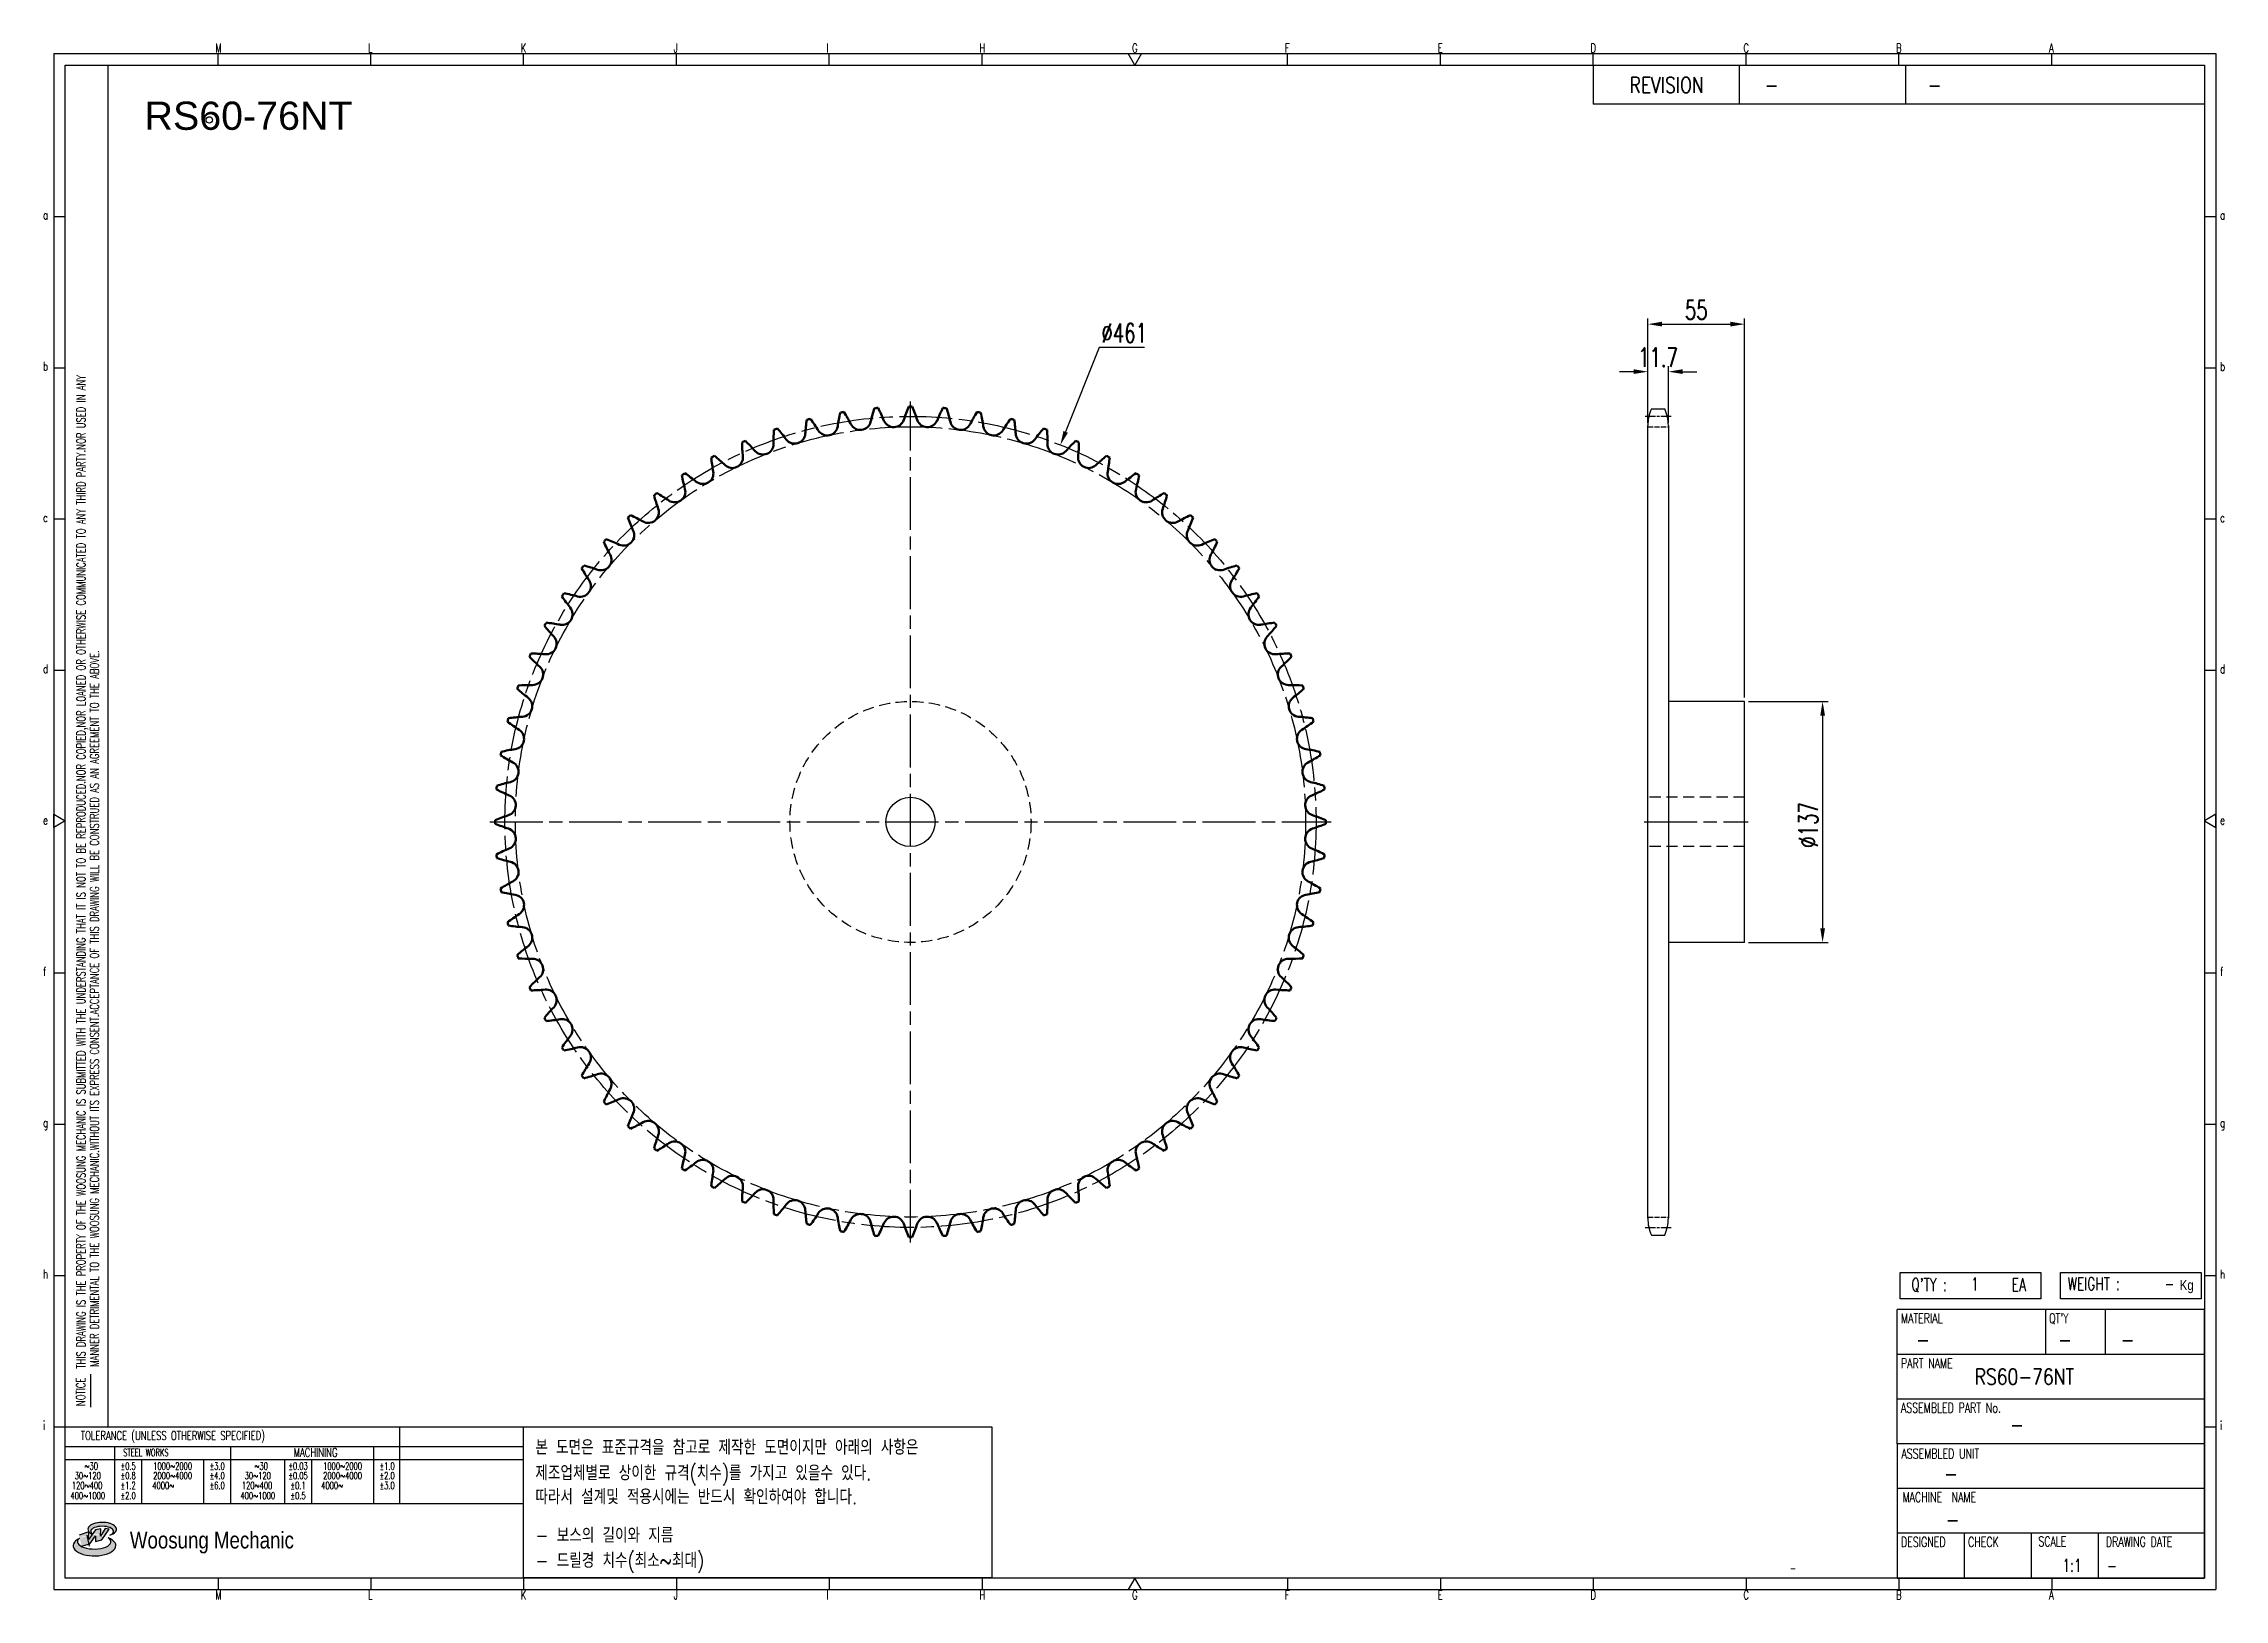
# Model space of a CAD drawing. Header units: millimetres. Extents: x 24037 to 25276, y 26 to 910.
import ezdxf
from ezdxf.enums import TextEntityAlignment as Align

# ---------------------------------------------------------------- set-up
doc = ezdxf.new("R2010")
doc.units = ezdxf.units.MM
for name, pattern in [('AM_ISO02W050', [7.5, 6, -1.5]), ('AM_ISO02W050x2', [3.75, 3, -0.75]), ('AM_ISO08W050', [18, 12, -1.5, 3, -1.5]), ('AM_ISO08W050x2', [9, 6, -0.75, 1.5, -0.75]), ('HIDDEN', [9.525, 6.35, -3.175])]:
    doc.linetypes.add(name, pattern=pattern)
for name, color, linetype, lineweight in [('AM_0N', 7, 'Continuous', 50), ('AM_3N', 6, 'AM_ISO02W050', 25), ('AM_7', 4, 'AM_ISO08W050', 25), ('AM_7N', 4, 'AM_ISO08W050', 25)]:
    doc.layers.add(name, color=color, linetype=linetype, lineweight=lineweight)
for name, color, linetype in [('HL', 2, 'HIDDEN'), ('S-DIM', 7, 'Continuous'), ('TITLE', 7, 'Continuous'), ('도면레이아웃', 7, 'Continuous')]:
    doc.layers.add(name, color=color, linetype=linetype)
doc.styles.add('HAN', font='ROMANS.shx', dxfattribs={"width": 0.7, "bigfont": 'whgtxt.shx'})
doc.styles.add('HKD_ST2', font='romans.shx', dxfattribs={"width": 0.7, "height": 4, "bigfont": '@extfont2.shx'})
doc.styles.add('HSG', font='SIMPLEX.shx', dxfattribs={"width": 0.7, "bigfont": 'HSG.shx'})
doc.styles.add('ROMANS', font='romans.shx', dxfattribs={"width": 0.7, "bigfont": 'whgtxt.shx'})
doc.styles.add('SLDTEXTSTYLE4', font='arial.ttf', dxfattribs={"width": 0.8})
doc.styles.get("Standard").update_dxf_attribs({"font": 'arial.ttf'})
doc.dimstyles.new('APP23', dxfattribs={"dimscale": 4.5, "dimtxt": 2.4, "dimasz": 1.8, "dimexe": 0.7, "dimexo": 0.5, "dimgap": 0.6, "dimtad": 1, "dimtoh": 1, "dimdec": 1, "dimrnd": 0.01, "dimzin": 9, "dimdsep": 46, "dimtxsty": 'HSG', "dimcen": 0, "dimclrd": 1, "dimclre": 1, "dimclrt": 256, "dimazin": 2, "dimtp": 1, "dimtm": 1, "dimtfac": 0.5, "dimtdec": 1, "dimtix": 1, "dimtofl": 0, "dimtmove": 0, "dimatfit": 3, "dimfxl": 0, "dimtvp": 1, "dimtolj": 2, "dimlwd": -1, "dimlwe": -1, "dimarcsym": 0})

# ---------------------------------------------------------------- blocks, each defined once
blk = doc.blocks.new('SUYWSHJH')
at = {"layer": '도면레이아웃'}
h = blk.add_hatch(color=10, dxfattribs=at)
h.paths.add_polyline_path([(1.544, 35.177), (1.554, 34.966), (1.779, 35.034), (2.054, 35.422), (1.908, 35.446), (1.728, 35.167), (1.741, 35.439), (1.547, 35.405), (1.292, 35.041), (1.295, 35.33), (0.943, 35.208), (1.03, 34.8), (1.336, 34.885)])
edge = h.paths.add_edge_path()
edge.add_ellipse((1.795, 35.421), major_axis=(-0.53, 0), ratio=0.487785, start_angle=122.36065, end_angle=403.39574)
edge.add_line((1.411, 35.244), (1.419, 35.261))
edge.add_ellipse((1.798, 35.344), major_axis=(-0.423, 0), ratio=0.444396, start_angle=131.58977, end_angle=386.19408, ccw=False)
edge = h.paths.add_edge_path()
edge.add_ellipse((1.512, 34.815), major_axis=(-0.793, 0), ratio=0.480113, start_angle=314.67633, end_angle=590.85213)
edge.add_ellipse((1.501, 34.958), major_axis=(-0.62, 0), ratio=0.43311, start_angle=331.7024, end_angle=574.42495, ccw=False)
for p, q in [((0, 90.118), (80.15, 90.118)), ((0, 90.118), (0, 33.191)), ((6.089, 89.693), (6.089, 90.118)), ((11.753, 89.693), (11.753, 90.118)), ((17.418, 89.693), (17.418, 90.118)), ((23.082, 89.693), (23.082, 90.118)), ((28.746, 89.693), (28.746, 90.118)), ((34.411, 89.693), (34.411, 90.118)), ((45.739, 89.693), (45.739, 90.118)), ((51.404, 89.693), (51.404, 90.118)), ((57.068, 89.693), (57.068, 90.118)), ((62.732, 89.693), (62.732, 90.118)), ((68.397, 89.693), (68.397, 90.118)), ((74.061, 89.693), (74.061, 90.118)), ((80.15, 90.118), (80.15, 33.191)), ((0, 84.085), (0.425, 84.085)), ((79.725, 84.085), (80.15, 84.085)), ((0, 78.478), (0.425, 78.478)), ((79.725, 78.478), (80.15, 78.478)), ((0, 72.87), (0.425, 72.87)), ((79.725, 72.87), (80.15, 72.87)), ((0, 67.262), (0.425, 67.262)), ((79.725, 67.262), (80.15, 67.262)), ((0, 56.047), (0.425, 56.047)), ((79.725, 56.047), (80.15, 56.047)), ((0, 50.439), (0.425, 50.439)), ((79.725, 50.439), (80.15, 50.439)), ((0, 44.832), (0.425, 44.832)), ((79.725, 44.832), (80.15, 44.832)), ((1.377, 39.947), (1.377, 41.174)), ((0, 39.224), (0.425, 39.224)), ((79.725, 39.224), (80.15, 39.224)), ((0, 33.191), (80.15, 33.191)), ((6.089, 33.616), (6.089, 33.191)), ((11.753, 33.616), (11.753, 33.191)), ((17.418, 33.616), (17.418, 33.191)), ((23.082, 33.616), (23.082, 33.191)), ((28.746, 33.616), (28.746, 33.191)), ((34.411, 33.616), (34.411, 33.191)), ((45.739, 33.616), (45.739, 33.191)), ((51.404, 33.616), (51.404, 33.191)), ((57.068, 33.616), (57.068, 33.191)), ((62.732, 33.616), (62.732, 33.191)), ((68.397, 33.616), (68.397, 33.191)), ((74.061, 33.616), (74.061, 33.191))]:
    blk.add_line(p, q)
at = {"color": 2}
for p, q in [((2.017, 39.224), (2.017, 89.693)), ((0.425, 39.224), (17.418, 39.224)), ((12.816, 39.224), (12.816, 36.382)), ((17.418, 33.616), (17.418, 39.224)), ((0.425, 38.487), (17.418, 38.487)), ((0.425, 38.012), (17.418, 38.012)), ((2.257, 38.487), (2.257, 36.382)), ((3.257, 38.012), (3.257, 36.382)), ((5.557, 38.012), (5.557, 36.382)), ((6.557, 38.5), (6.557, 36.382)), ((8.557, 38.012), (8.557, 36.382)), ((9.557, 38.026), (9.557, 36.382)), ((11.857, 38.487), (11.857, 36.382)), ((0.425, 36.382), (17.418, 36.382))]:
    blk.add_line(p, q, dxfattribs=at)
at = {"color": 6, "ltscale": 0.5}
for p, q in [((57.068, 89.693), (57.068, 88.246)), ((62.47, 89.693), (62.47, 88.246)), ((68.635, 89.693), (68.635, 88.246)), ((79.725, 88.246), (57.068, 88.246)), ((68.336, 38.59), (68.336, 43.563)), ((79.725, 43.563), (68.336, 43.563)), ((73.827, 43.563), (73.827, 41.905)), ((76.037, 43.563), (76.037, 41.905)), ((79.725, 38.59), (79.725, 43.563)), ((79.725, 41.905), (68.336, 41.905)), ((79.725, 40.248), (68.336, 40.248)), ((68.336, 38.59), (68.336, 33.616)), ((79.725, 38.59), (68.336, 38.59)), ((79.725, 33.616), (79.725, 38.59)), ((79.725, 36.932), (68.336, 36.932)), ((79.725, 35.274), (68.336, 35.274)), ((70.822, 33.616), (70.822, 35.274)), ((73.309, 33.616), (73.309, 35.274)), ((75.796, 33.616), (75.796, 35.274)), ((68.336, 33.616), (79.725, 33.616))]:
    blk.add_line(p, q, dxfattribs=at)
for points in [[(40.075, 89.693), (39.83, 90.118), (40.32, 90.118)], [(0.425, 89.693), (79.725, 89.693), (79.725, 33.616), (0.425, 33.616)], [(0.425, 61.679), (0, 61.433), (0, 61.924)], [(79.725, 61.679), (80.15, 61.433), (80.15, 61.924)], [(40.075, 33.616), (39.83, 33.191), (40.32, 33.191)]]:
    blk.add_lwpolyline(points, close=True)
at = {"layer": 'TITLE', "color": 20}
for p, q in [((68.449, 43.961), (68.449, 44.936)), ((68.449, 44.936), (73.654, 44.936)), ((73.654, 44.936), (73.654, 43.961)), ((74.39, 43.961), (74.39, 44.936)), ((74.39, 44.936), (79.595, 44.936)), ((79.595, 44.936), (79.595, 43.961)), ((73.654, 43.961), (68.449, 43.961)), ((79.595, 43.961), (74.39, 43.961))]:
    blk.add_line(p, q, dxfattribs=at)
at = {"layer": '도면레이아웃'}
for p, q in [((1.295, 35.33), (0.943, 35.208)), ((1.03, 34.8), (1.336, 34.885)), ((1.224, 35.208), (1.311, 34.8)), ((1.224, 35.208), (1.224, 35.208)), ((1.547, 35.405), (1.292, 35.041)), ((1.292, 35.041), (1.295, 35.33)), ((1.336, 34.885), (1.544, 35.177)), ((1.419, 35.261), (1.411, 35.244)), ((1.544, 35.177), (1.554, 34.966)), ((1.741, 35.439), (1.547, 35.405)), ((1.554, 34.966), (1.779, 35.034)), ((1.908, 35.446), (1.728, 35.167)), ((1.728, 35.167), (1.741, 35.439)), ((1.779, 35.034), (2.054, 35.422)), ((2.054, 35.422), (1.908, 35.446))]:
    blk.add_line(p, q, dxfattribs=at)
for centre, major_axis, ratio, start_param, end_param in [((1.795, 35.421), (-0.53, 0), 0.487785, 2.135596, 7.040584), ((1.512, 34.815), (-0.793, 0), 0.480113, 5.492138, 10.312315), ((1.501, 34.958), (-0.62, 0), 0.43311, 5.789299, 10.025607), ((1.798, 35.344), (-0.423, 0), 0.444396, 2.296675, 6.740358)]:
    blk.add_ellipse(centre, major_axis=major_axis, ratio=ratio, start_param=start_param, end_param=end_param, dxfattribs=at)
at = {"color": 4, "style": 'HKD_ST2', "width": 0.7}
for s, p in [('M', (5.988, 90.164)), ('L', (11.652, 90.164)), ('K', (17.316, 90.164)), ('J', (22.981, 90.164)), ('I', (28.645, 90.164)), ('H', (34.309, 90.164)), ('G', (39.974, 90.164)), ('F', (45.638, 90.164)), ('E', (51.302, 90.164)), ('D', (56.967, 90.164)), ('C', (62.631, 90.164)), ('B', (68.295, 90.164)), ('A', (73.96, 90.164)), ('a', (-0.395, 83.976)), ('a', (80.305, 83.97)), ('b', (-0.395, 78.368)), ('b', (80.305, 78.362)), ('c', (-0.395, 72.76)), ('c', (80.305, 72.754)), ('d', (-0.395, 67.153)), ('d', (80.305, 67.147)), ('e', (-0.395, 61.545)), ('e', (80.305, 61.539)), ('f', (-0.395, 55.937)), ('f', (80.305, 55.931)), ('g', (-0.395, 50.33)), ('g', (80.305, 50.324)), ('h', (-0.395, 44.722)), ('h', (80.305, 44.716)), ('i', (-0.395, 39.114)), ('i', (80.305, 39.108)), ('M', (5.988, 32.824)), ('L', (11.652, 32.824)), ('K', (17.316, 32.824)), ('J', (22.981, 32.824)), ('I', (28.645, 32.824)), ('H', (34.309, 32.824)), ('G', (39.974, 32.824)), ('F', (45.638, 32.824)), ('E', (51.302, 32.824)), ('D', (56.967, 32.824)), ('C', (62.631, 32.824)), ('B', (68.295, 32.824)), ('A', (73.96, 32.824))]:
    blk.add_text(s, height=0.326, dxfattribs=at).set_placement(p)
for s, height, style, width, p in [('REVISION', 0.5806, 'HAN', 0.8, (58.415, 88.664)), ('-', 0.581, 'HAN', 0.8, (63.426, 88.664)), ('-', 0.581, 'HAN', 0.8, (69.468, 88.664)), ("Q'TY : ", 0.4746, 'HKD_ST2', 0.7, (68.857, 44.253)), ('1', 0.475, 'HKD_ST2', 0.7, (71.071, 44.275)), ('EA', 0.4746, 'HKD_ST2', 0.7, (72.578, 44.253)), ('WEIGHT : ', 0.4746, 'HKD_ST2', 0.7, (74.65, 44.286)), ('-', 0.581, 'HAN', 0.8, (69.029, 42.157)), ('-', 0.581, 'HAN', 0.8, (74.289, 42.157)), ('-', 0.581, 'HAN', 0.8, (76.623, 42.157)), ('-', 0.581, 'HAN', 0.8, (72.515, 39.013)), ('-', 0.581, 'HAN', 0.8, (70.067, 37.189)), ('-', 0.581, 'HAN', 0.8, (70.126, 35.48)), ('1:1', 0.4746, 'HKD_ST2', 0.7, (74.458, 33.848)), ('-', 0.475, 'HKD_ST2', 0.7, (76.112, 33.837))]:
    blk.add_text(s, height=height, dxfattribs=dict(style=style, width=width)).set_placement(p)
at = {"color": 6, "style": 'HKD_ST2', "width": 0.7}
for s, p in [(' THIS DRAWING IS THE PROPERTY OF THE WOOSUNG MECHANIC IS SUBMITTED WITH THE UNDERSTANDING THAT IT IS NOT TO BE REPRODUCED.NOR COPIED,NOR LOANED OR OTHERWISE COMMUNICATED TO ANY THIRD PARTY.NOR USED IN ANY', (1.173, 41.217)), ('MANNER DETRIMENTAL TO THE WOOSUNG MECHANIC.WITHOUT ITS EXPRESS CONSENT.ACCEPTANCE OF THIS DRAWING WILL BE CONSTRUED AS AN AGREEMENT TO THE ABOVE.', (1.672, 41.447))]:
    blk.add_text(s, height=0.326266, rotation=90, dxfattribs=at).set_placement(p)
at = {"style": 'HKD_ST2', "width": 0.7}
blk.add_text('-', height=0.475, dxfattribs=at).set_placement((78.613, 44.286), align=Align.RIGHT)
at = {"color": 4, "style": 'HKD_ST2', "width": 0.7}
for s, height, p in [('MATERIAL', 0.3651, (68.474, 43.425)), ("QT'Y", 0.3651, (73.965, 43.425)), ('PART NAME', 0.3651, (68.474, 41.756)), ('ASSEMBLED PART No.', 0.36511, (68.474, 40.109)), ('ASSEMBLED UNIT', 0.36511, (68.49, 38.408)), ('MACHINE  NAME', 0.36511, (68.532, 36.794)), ('DESIGNED', 0.3651, (68.474, 35.136)), ('CHECK', 0.3651, (70.961, 35.136)), ('SCALE', 0.3651, (73.566, 35.153)), ('DRAWING DATE', 0.36511, (76.071, 35.141))]:
    blk.add_text(s, height=height, dxfattribs=at).set_placement(p, align=Align.TOP_LEFT)
at = {"style": 'HKD_ST2', "width": 0.7}
blk.add_text('NOTICE', height=0.3263, rotation=90, dxfattribs=at).set_placement((1.163, 39.988))
for s, height, style, width, p in [('TOLERANCE (UNLESS OTHERWISE SPECIFIED)', 0.32627, 'HKD_ST2', 0.7, (4.417, 38.896)), ('-', 0.326, 'ROMANS', 0.65, (64.469, 33.975))]:
    blk.add_text(s, height=height, dxfattribs=dict(style=style, width=width)).set_placement(p, align=Align.MIDDLE_CENTER)
at = {"color": 4, "style": 'HKD_ST2', "width": 0.7}
for s, height, p in [('STEEL WORKS', 0.26101, (3.416, 38.268)), ('MACHINING', 0.3263, (9.707, 38.27)), ('%%P0.5', 0.261, (2.757, 37.762)), ('%%P0.8', 0.261, (2.757, 37.411)), ('%%P3.0', 0.261, (6.057, 37.762)), ('%%P4.0', 0.261, (6.057, 37.411)), ('%%P0.03', 0.261, (9.057, 37.762)), ('%%P0.05', 0.261, (9.057, 37.411)), ('%%P1.0', 0.261, (12.357, 37.762)), ('%%P2.0', 0.261, (12.357, 37.411)), ('%%P1.2', 0.261, (2.757, 37.045)), ('%%P2.0', 0.261, (2.757, 36.67)), ('%%P6.0', 0.261, (6.057, 37.045)), ('%%P0.1', 0.261, (9.057, 37.045)), ('%%P0.5', 0.261, (9.057, 36.67)), ('%%P3.0', 0.261, (12.357, 37.045))]:
    blk.add_text(s, height=height, dxfattribs=at).set_placement(p, align=Align.MIDDLE)
for s, height, p in [('30%%126120', 0.261, (1.263, 37.411)), ('%%12630', 0.261, (1.389, 37.762)), ('2000%%1264000', 0.26101, (4.407, 37.411)), ('1000%%1262000', 0.26101, (4.407, 37.762)), ('30%%126120', 0.261, (7.563, 37.411)), ('%%12630', 0.261, (7.689, 37.762)), ('2000%%1264000', 0.26101, (10.707, 37.411)), ('1000%%1262000', 0.26101, (10.707, 37.762)), ('400%%1261000', 0.26101, (1.263, 36.67)), ('120%%126400', 0.26101, (1.237, 37.045)), ('4000%%126', 0.261, (4.061, 37.045)), ('400%%1261000', 0.26101, (7.563, 36.67)), ('120%%126400', 0.26101, (7.537, 37.045)), ('4000%%126', 0.261, (10.321, 37.045))]:
    blk.add_text(s, height=height, dxfattribs=at).set_placement(p, align=Align.MIDDLE_CENTER)
at = {"color": 1, "style": 'SLDTEXTSTYLE4', "width": 0.8}
blk.add_text('Woosung Mechanic', height=0.61957, dxfattribs=at).set_placement((2.822, 34.711))
at = {"layer": 'TITLE', "width": 0.8}
blk.add_text('Kg', height=0.3789, dxfattribs=at).set_placement((78.807, 44.286))
blk = doc.blocks.new('*D2')
at = {"layer": 'Defpoints', "color": 0, "transparency": 16777216}
for p in [(24960.5, 723.7), (24948.8, 692.4), (24960.5, 692.4)]:
    blk.add_point(p, dxfattribs=at)
at = {"layer": 'S-DIM', "color": 1, "transparency": 16777216}
for p, q in [((24940.7, 723.7), (24932.6, 723.7)), ((24948.8, 694.7), (24948.8, 726.9)), ((24960.5, 694.7), (24960.5, 726.9)), ((24968.6, 723.7), (24976.7, 723.7))]:
    blk.add_line(p, q, dxfattribs=at)
for points in [[(24940.7, 725.1), (24940.7, 722.4), (24948.8, 723.7)], [(24968.6, 725.1), (24968.6, 722.4), (24960.5, 723.7)]]:
    blk.add_solid(points, dxfattribs=at)
at = {"layer": 'S-DIM', "transparency": 16777216, "insert": (24954.6, 731.8), "char_height": 10.8, "attachment_point": 5, "style": 'HSG'}
blk.add_mtext('\\A2;11.7', dxfattribs=at)
blk = doc.blocks.new('*D3')
at = {"layer": 'Defpoints', "color": 0, "transparency": 16777216}
for p in [(25003.8, 750.7), (24948.8, 692.4), (25003.8, 536.3)]:
    blk.add_point(p, dxfattribs=at)
at = {"layer": 'S-DIM', "color": 1, "transparency": 16777216}
for p, q in [((24948.8, 694.7), (24948.8, 753.9)), ((24956.9, 750.7), (24995.7, 750.7)), ((25003.8, 538.6), (25003.8, 753.9))]:
    blk.add_line(p, q, dxfattribs=at)
for points in [[(24956.9, 752.1), (24956.9, 749.4), (24948.8, 750.7)], [(24995.7, 752.1), (24995.7, 749.4), (25003.8, 750.7)]]:
    blk.add_solid(points, dxfattribs=at)
at = {"layer": 'S-DIM', "transparency": 16777216, "insert": (24976.3, 758.8), "char_height": 10.8, "attachment_point": 5, "style": 'HSG'}
blk.add_mtext('\\A2;55', dxfattribs=at)
blk = doc.blocks.new('*D4')
at = {"layer": 'Defpoints', "color": 0, "transparency": 16777216}
for p in [(25003.8, 536.3), (25003.8, 399.3), (25048.1, 399.3)]:
    blk.add_point(p, dxfattribs=at)
at = {"layer": 'S-DIM', "color": 1, "transparency": 16777216}
for p, q in [((25006, 536.3), (25051.3, 536.3)), ((25048.1, 528.2), (25048.1, 407.4)), ((25006, 399.3), (25051.3, 399.3))]:
    blk.add_line(p, q, dxfattribs=at)
for points in [[(25046.8, 528.2), (25049.5, 528.2), (25048.1, 536.3)], [(25046.8, 407.4), (25049.5, 407.4), (25048.1, 399.3)]]:
    blk.add_solid(points, dxfattribs=at)
at = {"layer": 'S-DIM', "transparency": 16777216, "insert": (25040, 466.1), "char_height": 10.8, "attachment_point": 5, "rotation": 90, "style": 'HSG'}
blk.add_mtext('\\A2;%%c137', dxfattribs=at)
blk = doc.blocks.new('*D5')
at = {"layer": 'Defpoints', "color": 0, "transparency": 16777216}
for p in [(24614.9, 682), (24444.6, 253.7)]:
    blk.add_point(p, dxfattribs=at)
at = {"layer": 'S-DIM', "color": 1, "transparency": 16777216}
for p, q in [((24637, 737.5), (24617.9, 689.5)), ((24662.7, 737.5), (24637, 737.5))]:
    blk.add_line(p, q, dxfattribs=at)
blk.add_solid([(24616.7, 690), (24619.2, 689), (24614.9, 682)], dxfattribs=at)
at = {"layer": 'S-DIM', "transparency": 16777216, "insert": (24651.2, 745.6), "char_height": 10.8, "attachment_point": 5, "style": 'HSG'}
blk.add_mtext('\\A2;∅461', dxfattribs=at)

msp = doc.modelspace()

# ---------------------------------------------------------------- linework, layer by layer
for p, q in [((24950.85, 702.6), (24958.38, 702.6)), ((24948.76, 242.58), (24948.76, 693.1)), ((24960.46, 693.1), (24960.46, 242.58)), ((25003.76, 536.34), (24960.46, 536.34)), ((25003.76, 399.34), (25003.76, 536.34)), ((25003.76, 399.34), (24960.46, 399.34)), ((24950.85, 233.08), (24958.38, 233.08))]:
    msp.add_line(p, q)
at = {"color": 4}
msp.add_lwpolyline([(24309.89, 124.14), (24576.05, 124.14), (24576.05, 38.17), (24309.89, 38.17)], close=True, dxfattribs=at)
for centre, radius in [((24131.24, 866.74), 1.85), ((24529.76, 467.84), 14)]:
    msp.add_circle(centre, radius)
for centre, start, end in [((24971.46, 693.1), 155.25994, 180), ((24937.76, 693.1), 0, 24.74006), ((24971.46, 242.58), 180, 204.74006), ((24937.76, 242.58), 335.25994, 0)]:
    msp.add_arc(centre, 22.7, start, end)
at = {"layer": 'AM_0N'}
for centre, radius, start, end in [((24581.18, 680.58), 111.48, 171.8575, 175.98684), ((24529.76, 467.84), 236.01, 103.96063, 104.46042), ((24383.28, 630.47), 111.48, 32.43421, 36.56355), ((24598.57, 675.61), 111.48, 167.12066, 171.25), ((24529.76, 467.84), 236.01, 99.22379, 99.72358), ((24397.21, 642.01), 111.48, 27.69737, 31.82671), ((24501.24, 696.62), 6.01, 207.69737, 346.51316), ((24615.49, 669.22), 111.48, 162.38382, 166.51316), ((24529.76, 467.84), 236.01, 94.48695, 94.98674), ((24412.04, 652.36), 111.48, 22.96053, 27.08986), ((24520.23, 698.19), 6.01, 202.96053, 341.77632), ((24631.83, 661.45), 111.48, 157.64698, 161.77632), ((24529.76, 467.84), 236.01, 89.7501, 90.2499), ((24427.68, 661.45), 111.48, 18.22368, 22.35302), ((24539.28, 698.19), 6.01, 198.22368, 337.03947), ((24647.47, 652.36), 111.48, 152.91014, 157.03947), ((24529.76, 467.84), 236.01, 85.01326, 85.51305), ((24444.02, 669.22), 111.48, 13.48684, 17.61618), ((24558.27, 696.62), 6.01, 193.48684, 332.30263), ((24662.3, 642.01), 111.48, 148.17329, 152.30263), ((24529.76, 467.84), 236.01, 80.27642, 80.77621), ((24460.94, 675.61), 111.48, 8.75, 12.87934), ((24676.23, 630.47), 111.48, 143.43645, 147.56579), ((24529.76, 467.84), 236.01, 75.53958, 76.03937), ((24478.34, 680.58), 111.48, 4.01316, 8.1425), ((24529.76, 467.84), 236.01, 113.43431, 113.93411), ((24545.46, 686.14), 111.48, 181.33119, 185.46053), ((24358.51, 604.14), 111.48, 41.90789, 46.03723), ((24445.95, 682.62), 6.01, 221.90789, 0.72368), ((24563.43, 684.1), 111.48, 176.59435, 180.72368), ((24529.76, 467.84), 236.01, 108.69747, 109.19726), ((24370.35, 617.82), 111.48, 37.17105, 41.30039), ((24463.97, 688.81), 6.01, 217.17105, 355.98684), ((24482.44, 693.48), 6.01, 212.43421, 351.25), ((24577.07, 693.48), 6.01, 188.75, 327.56579), ((24595.54, 688.81), 6.01, 184.01316, 322.82895), ((24689.16, 617.82), 111.48, 138.69961, 142.82895), ((24529.76, 467.84), 236.01, 70.80274, 71.30253), ((24496.08, 684.1), 111.48, 359.27632, 3.40565), ((24613.56, 682.62), 6.01, 179.27632, 318.09211), ((24701, 604.14), 111.48, 133.96277, 138.09211), ((24529.76, 467.84), 236.01, 66.06589, 66.56569), ((24514.05, 686.14), 111.48, 354.53947, 358.66881), ((24529.76, 467.84), 236.01, 118.17116, 118.67095), ((24527.38, 686.7), 111.48, 186.06803, 190.19737), ((24347.84, 589.53), 111.48, 46.64474, 50.77408), ((24428.5, 674.96), 6.01, 226.64474, 5.46053), ((24631.01, 674.96), 6.01, 174.53947, 313.35526), ((24711.67, 589.53), 111.48, 129.22592, 133.35526), ((24529.76, 467.84), 236.01, 61.32905, 61.82884), ((24532.13, 686.7), 111.48, 349.80263, 353.93197), ((24395.79, 655.47), 6.01, 236.11842, 14.93421), ((24529.76, 467.84), 236.01, 122.908, 123.40779), ((24509.31, 685.75), 111.48, 190.80487, 194.93421), ((24338.41, 574.1), 111.48, 51.38158, 55.51092), ((24411.74, 665.89), 6.01, 231.38158, 10.19737), ((24647.77, 665.89), 6.01, 169.80263, 308.61842), ((24721.1, 574.1), 111.48, 124.48908, 128.61842), ((24663.72, 655.47), 6.01, 165.06579, 303.88158), ((24550.2, 685.75), 111.48, 345.06579, 349.19513), ((24529.76, 467.84), 236.01, 56.59221, 57.092), ((24380.75, 643.77), 6.01, 240.85526, 19.67105), ((24529.76, 467.84), 236.01, 127.64484, 128.14463), ((24491.39, 683.32), 111.48, 195.54171, 199.67105), ((24330.29, 557.93), 111.48, 56.11842, 60.24776), ((24729.22, 557.93), 111.48, 119.75224, 123.88158), ((24678.76, 643.77), 6.01, 160.32895, 299.14474), ((24568.12, 683.32), 111.48, 340.32895, 344.45829), ((24529.76, 467.84), 236.01, 51.85537, 52.35516), ((24366.73, 630.86), 6.01, 245.59211, 24.40789), ((24529.76, 467.84), 236.01, 132.38168, 132.88148), ((24473.72, 679.41), 111.48, 200.27856, 204.40789), ((24323.53, 541.15), 111.48, 60.85526, 64.9846), ((24735.98, 541.15), 111.48, 115.0154, 119.14474), ((24692.78, 630.86), 6.01, 155.59211, 294.40789), ((24585.79, 679.41), 111.48, 335.59211, 339.72144), ((24529.76, 467.84), 236.01, 47.11852, 47.61832), ((24353.83, 616.84), 6.01, 250.32895, 29.14474), ((24529.76, 467.84), 236.01, 137.11852, 137.61832), ((24456.44, 674.06), 111.48, 205.0154, 209.14474), ((24318.18, 523.87), 111.48, 65.59211, 69.72144), ((24741.33, 523.87), 111.48, 110.27856, 114.40789), ((24705.68, 616.84), 6.01, 150.85526, 289.67105), ((24603.07, 674.06), 111.48, 330.85526, 334.9846), ((24529.76, 467.84), 236.01, 42.38168, 42.88148), ((24529.76, 467.84), 236.01, 141.85537, 142.35516), ((24439.66, 667.31), 111.48, 209.75224, 213.88158), ((24314.28, 506.21), 111.48, 70.32895, 74.45829), ((24745.23, 506.21), 111.48, 105.54171, 109.67105), ((24619.85, 667.31), 111.48, 326.11842, 330.24776), ((24529.76, 467.84), 236.01, 37.64484, 38.14463), ((24529.76, 467.84), 236.01, 146.59221, 147.092), ((24423.5, 659.19), 111.48, 214.48908, 218.61842), ((24311.84, 488.28), 111.48, 75.06579, 79.19513), ((24342.12, 601.81), 6.01, 255.06579, 33.88158), ((24717.39, 601.81), 6.01, 146.11842, 284.93421), ((24747.67, 488.28), 111.48, 100.80487, 104.93421), ((24636.01, 659.19), 111.48, 321.38158, 325.51092), ((24529.76, 467.84), 236.01, 32.908, 33.40779), ((24331.7, 585.85), 6.01, 259.80263, 38.61842), ((24727.81, 585.85), 6.01, 141.38158, 280.19737), ((24529.76, 467.84), 236.01, 151.32905, 151.82884), ((24408.06, 649.76), 111.48, 219.22592, 223.35526), ((24322.63, 569.1), 6.01, 264.53947, 43.35526), ((24310.9, 470.22), 111.48, 79.80263, 83.93197), ((24748.61, 470.22), 111.48, 96.06803, 100.19737), ((24736.88, 569.1), 6.01, 136.64474, 275.46053), ((24651.45, 649.76), 111.48, 316.64474, 320.77408), ((24529.76, 467.84), 236.01, 28.17116, 28.67095), ((24529.76, 467.84), 236.01, 156.06589, 156.56569), ((24393.45, 639.09), 111.48, 223.96277, 228.09211), ((24311.45, 452.14), 111.48, 84.53947, 88.66881), ((24748.06, 452.14), 111.48, 91.33119, 95.46053), ((24666.06, 639.09), 111.48, 311.90789, 316.03723), ((24529.76, 467.84), 236.01, 23.43431, 23.93411), ((24529.76, 467.84), 236.01, 160.80274, 161.30253), ((24313.49, 434.16), 111.48, 89.27632, 93.40565), ((24314.98, 551.65), 6.01, 269.27632, 48.09211), ((24744.53, 551.65), 6.01, 131.90789, 270.72368), ((24746.02, 434.16), 111.48, 86.59435, 90.72368), ((24529.76, 467.84), 236.01, 18.69747, 19.19726), ((24379.78, 627.25), 111.48, 228.69961, 232.82895), ((24308.79, 533.62), 6.01, 274.01316, 52.82895), ((24750.72, 533.62), 6.01, 127.17105, 265.98684), ((24679.73, 627.25), 111.48, 307.17105, 311.30039), ((24529.76, 467.84), 236.01, 165.53958, 166.03937), ((24367.13, 614.32), 111.48, 233.43645, 237.56579), ((24317.01, 416.42), 111.48, 94.01316, 98.1425), ((24742.5, 416.42), 111.48, 81.8575, 85.98684), ((24692.38, 614.32), 111.48, 302.43421, 306.56355), ((24529.76, 467.84), 236.01, 13.96063, 14.46042), ((24321.99, 399.03), 111.48, 98.75, 102.87934), ((24304.11, 515.15), 6.01, 278.75, 57.56579), ((24755.4, 515.15), 6.01, 122.43421, 261.25), ((24737.53, 399.03), 111.48, 77.12066, 81.25), ((24529.76, 467.84), 236.01, 170.27642, 170.77621), ((24355.59, 600.39), 111.48, 238.17329, 242.30263), ((24300.98, 496.36), 6.01, 283.48684, 62.30263), ((24758.53, 496.36), 6.01, 117.69737, 256.51316), ((24703.92, 600.39), 111.48, 297.69737, 301.82671), ((24529.76, 467.84), 236.01, 9.22379, 9.72358), ((24529.76, 467.84), 236.01, 175.01326, 175.51305), ((24345.24, 585.55), 111.48, 242.91014, 247.03947), ((24328.38, 382.11), 111.48, 103.48684, 107.61618), ((24731.13, 382.11), 111.48, 72.38382, 76.51316), ((24714.28, 585.55), 111.48, 292.96053, 297.08986), ((24529.76, 467.84), 236.01, 4.48695, 4.98674), ((24336.15, 365.77), 111.48, 108.22368, 112.35302), ((24299.4, 477.37), 6.01, 288.22368, 67.03947), ((24760.11, 477.37), 6.01, 112.96053, 251.77632), ((24723.37, 365.77), 111.48, 67.64698, 71.77632), ((24529.76, 467.84), 236.01, 179.7501, 180.2499), ((24336.15, 569.91), 111.48, 247.64698, 251.77632), ((24299.4, 458.31), 6.01, 292.96053, 71.77632), ((24760.11, 458.31), 6.01, 108.22368, 247.03947), ((24723.37, 569.91), 111.48, 288.22368, 292.35302), ((24529.76, 467.84), 236.01, 359.7501, 0.2499), ((24345.24, 350.13), 111.48, 112.96053, 117.08986), ((24529.76, 467.84), 236.01, 184.48695, 184.98674), ((24328.38, 553.57), 111.48, 252.38382, 256.51316), ((24731.13, 553.57), 111.48, 283.48684, 287.61618), ((24714.28, 350.13), 111.48, 62.91014, 67.03947), ((24529.76, 467.84), 236.01, 355.01326, 355.51305), ((24355.59, 335.29), 111.48, 117.69737, 121.82671), ((24300.98, 439.32), 6.01, 297.69737, 76.51316), ((24758.53, 439.32), 6.01, 103.48684, 242.30263), ((24703.92, 335.29), 111.48, 58.17329, 62.30263), ((24529.76, 467.84), 236.01, 189.22379, 189.72358), ((24321.99, 536.65), 111.48, 257.12066, 261.25), ((24304.11, 420.53), 6.01, 302.43421, 81.25), ((24755.4, 420.53), 6.01, 98.75, 237.56579), ((24737.53, 536.65), 111.48, 278.75, 282.87934), ((24529.76, 467.84), 236.01, 350.27642, 350.77621), ((24367.13, 321.36), 111.48, 122.43421, 126.56355), ((24529.76, 467.84), 236.01, 193.96063, 194.46042), ((24692.38, 321.36), 111.48, 53.43645, 57.56579), ((24529.76, 467.84), 236.01, 345.53958, 346.03937), ((24317.01, 519.26), 111.48, 261.8575, 265.98684), ((24379.78, 308.43), 111.48, 127.17105, 131.30039), ((24308.79, 402.06), 6.01, 307.17105, 85.98684), ((24750.72, 402.06), 6.01, 94.01316, 232.82895), ((24679.73, 308.43), 111.48, 48.69961, 52.82895), ((24742.5, 519.26), 111.48, 274.01316, 278.1425), ((24529.76, 467.84), 236.01, 198.69747, 199.19726), ((24313.49, 501.52), 111.48, 266.59435, 270.72368), ((24314.98, 384.03), 6.01, 311.90789, 90.72368), ((24744.53, 384.03), 6.01, 89.27632, 228.09211), ((24746.02, 501.52), 111.48, 269.27632, 273.40565), ((24529.76, 467.84), 236.01, 340.80274, 341.30253), ((24393.45, 296.59), 111.48, 131.90789, 136.03723), ((24529.76, 467.84), 236.01, 203.43431, 203.93411), ((24311.45, 483.54), 111.48, 271.33119, 275.46053), ((24322.63, 366.58), 6.01, 316.64474, 95.46053), ((24736.88, 366.58), 6.01, 84.53947, 223.35526), ((24748.06, 483.54), 111.48, 264.53947, 268.66881), ((24666.06, 296.59), 111.48, 43.96277, 48.09211), ((24529.76, 467.84), 236.01, 336.06589, 336.56569), ((24408.06, 285.92), 111.48, 136.64474, 140.77408), ((24651.45, 285.92), 111.48, 39.22592, 43.35526), ((24529.76, 467.84), 236.01, 208.17116, 208.67095), ((24310.9, 465.46), 111.48, 276.06803, 280.19737), ((24331.7, 349.82), 6.01, 321.38158, 100.19737), ((24727.81, 349.82), 6.01, 79.80263, 218.61842), ((24748.61, 465.46), 111.48, 259.80263, 263.93197), ((24529.76, 467.84), 236.01, 331.32905, 331.82884), ((24423.5, 276.49), 111.48, 141.38158, 145.51092), ((24529.76, 467.84), 236.01, 212.908, 213.40779), ((24311.84, 447.4), 111.48, 280.80487, 284.93421), ((24342.12, 333.87), 6.01, 326.11842, 104.93421), ((24717.39, 333.87), 6.01, 75.06579, 213.88158), ((24747.67, 447.4), 111.48, 255.06579, 259.19513), ((24636.01, 276.49), 111.48, 34.48908, 38.61842), ((24529.76, 467.84), 236.01, 326.59221, 327.092), ((24439.66, 268.37), 111.48, 146.11842, 150.24776), ((24529.76, 467.84), 236.01, 217.64484, 218.14463), ((24314.28, 429.47), 111.48, 285.54171, 289.67105), ((24353.83, 318.84), 6.01, 330.85526, 109.67105), ((24705.68, 318.84), 6.01, 70.32895, 209.14474), ((24745.23, 429.47), 111.48, 250.32895, 254.45829), ((24619.85, 268.37), 111.48, 29.75224, 33.88158), ((24529.76, 467.84), 236.01, 321.85537, 322.35516), ((24456.44, 261.62), 111.48, 150.85526, 154.9846), ((24318.18, 411.81), 111.48, 290.27856, 294.40789), ((24366.73, 304.82), 6.01, 335.59211, 114.40789), ((24692.78, 304.82), 6.01, 65.59211, 204.40789), ((24741.33, 411.81), 111.48, 245.59211, 249.72144), ((24603.07, 261.62), 111.48, 25.0154, 29.14474), ((24529.76, 467.84), 236.01, 222.38168, 222.88148), ((24473.72, 256.27), 111.48, 155.59211, 159.72144), ((24380.75, 291.91), 6.01, 340.32895, 119.14474), ((24678.76, 291.91), 6.01, 60.85526, 199.67105), ((24585.79, 256.27), 111.48, 20.27856, 24.40789), ((24529.76, 467.84), 236.01, 317.11852, 317.61832), ((24529.76, 467.84), 236.01, 227.11852, 227.61832), ((24323.53, 394.53), 111.48, 295.0154, 299.14474), ((24491.39, 252.36), 111.48, 160.32895, 164.45829), ((24330.29, 377.75), 111.48, 299.75224, 303.88158), ((24395.79, 280.21), 6.01, 345.06579, 123.88158), ((24663.72, 280.21), 6.01, 56.11842, 194.93421), ((24729.22, 377.75), 111.48, 236.11842, 240.24776), ((24568.12, 252.36), 111.48, 15.54171, 19.67105), ((24735.98, 394.53), 111.48, 240.85526, 244.9846), ((24529.76, 467.84), 236.01, 312.38168, 312.88148), ((24529.76, 467.84), 236.01, 231.85537, 232.35516), ((24509.31, 249.93), 111.48, 165.06579, 169.19513), ((24338.41, 361.58), 111.48, 304.48908, 308.61842), ((24411.74, 269.79), 6.01, 349.80263, 128.61842), ((24647.77, 269.79), 6.01, 51.38158, 190.19737), ((24721.1, 361.58), 111.48, 231.38158, 235.51092), ((24550.2, 249.93), 111.48, 10.80487, 14.93421), ((24529.76, 467.84), 236.01, 307.64484, 308.14463), ((24529.76, 467.84), 236.01, 236.59221, 237.092), ((24527.38, 248.98), 111.48, 169.80263, 173.93197), ((24529.76, 467.84), 236.01, 241.32905, 241.82884), ((24347.84, 346.15), 111.48, 309.22592, 313.35526), ((24428.5, 260.72), 6.01, 354.53947, 133.35526), ((24631.01, 260.72), 6.01, 46.64474, 185.46053), ((24711.67, 346.15), 111.48, 226.64474, 230.77408), ((24529.76, 467.84), 236.01, 298.17116, 298.67095), ((24532.13, 248.98), 111.48, 6.06803, 10.19737), ((24529.76, 467.84), 236.01, 302.908, 303.40779), ((24545.46, 249.54), 111.48, 174.53947, 178.66881), ((24529.76, 467.84), 236.01, 246.06589, 246.56569), ((24358.51, 331.54), 111.48, 313.96277, 318.09211), ((24445.95, 253.06), 6.01, 359.27632, 138.09211), ((24563.43, 251.58), 111.48, 179.27632, 183.40565), ((24370.35, 317.86), 111.48, 318.69961, 322.82895), ((24463.97, 246.87), 6.01, 4.01316, 142.82895), ((24482.44, 242.2), 6.01, 8.75, 147.56579), ((24577.07, 242.2), 6.01, 32.43421, 171.25), ((24595.54, 246.87), 6.01, 37.17105, 175.98684), ((24689.16, 317.86), 111.48, 217.17105, 221.30039), ((24496.08, 251.58), 111.48, 356.59435, 0.72368), ((24613.56, 253.06), 6.01, 41.90789, 180.72368), ((24701, 331.54), 111.48, 221.90789, 226.03723), ((24529.76, 467.84), 236.01, 293.43431, 293.93411), ((24514.05, 249.54), 111.48, 1.33119, 5.46053), ((24529.76, 467.84), 236.01, 250.80274, 251.30253), ((24581.18, 255.1), 111.48, 184.01316, 188.1425), ((24529.76, 467.84), 236.01, 255.53958, 256.03937), ((24383.28, 305.21), 111.48, 323.43645, 327.56579), ((24598.57, 260.07), 111.48, 188.75, 192.87934), ((24397.21, 293.67), 111.48, 328.17329, 332.30263), ((24501.24, 239.06), 6.01, 13.48684, 152.30263), ((24615.49, 266.46), 111.48, 193.48684, 197.61618), ((24412.04, 283.32), 111.48, 332.91014, 337.03947), ((24520.23, 237.49), 6.01, 18.22368, 157.03947), ((24631.83, 274.23), 111.48, 198.22368, 202.35302), ((24427.68, 274.23), 111.48, 337.64698, 341.77632), ((24539.28, 237.49), 6.01, 22.96053, 161.77632), ((24647.47, 283.32), 111.48, 202.96053, 207.08986), ((24444.02, 266.46), 111.48, 342.38382, 346.51316), ((24558.27, 239.06), 6.01, 27.69737, 166.51316), ((24662.3, 293.67), 111.48, 207.69737, 211.82671), ((24460.94, 260.07), 111.48, 347.12066, 351.25), ((24676.23, 305.21), 111.48, 212.43421, 216.56355), ((24529.76, 467.84), 236.01, 283.96063, 284.46042), ((24478.34, 255.1), 111.48, 351.8575, 355.98684), ((24529.76, 467.84), 236.01, 288.69747, 289.19726), ((24529.76, 467.84), 236.01, 260.27642, 260.77621), ((24529.76, 467.84), 236.01, 265.01326, 265.51305), ((24529.76, 467.84), 236.01, 269.7501, 270.2499), ((24529.76, 467.84), 236.01, 274.48695, 274.98674), ((24529.76, 467.84), 236.01, 279.22379, 279.72358)]:
    msp.add_arc(centre, radius, start, end, dxfattribs=at)
at = {"layer": 'AM_3N', "linetype": 'AM_ISO02W050x2'}
for p, q in [((24948.76, 692.43), (24960.46, 692.43)), ((24948.76, 243.25), (24960.46, 243.25))]:
    msp.add_line(p, q, dxfattribs=at)
at = {"layer": 'AM_7', "linetype": 'AM_ISO08W050x2', "ltscale": 5}
msp.add_line((24946.76, 467.84), (25005.76, 467.84), dxfattribs=at)
for radius in [230.49, 224.54]:
    msp.add_circle((24529.76, 467.84), radius, dxfattribs=at)
at = {"layer": 'AM_7N', "linetype": 'AM_ISO08W050x2', "ltscale": 5}
for p, q in [((24529.76, 228.83), (24529.76, 706.85)), ((24290.75, 467.84), (24768.76, 467.84))]:
    msp.add_line(p, q, dxfattribs=at)
at = {"layer": 'AM_7N', "linetype": 'AM_ISO08W050x2'}
for p, q in [((24947.2, 698.39), (24962.03, 698.39)), ((24947.2, 237.29), (24962.03, 237.29))]:
    msp.add_line(p, q, dxfattribs=at)
at = {"layer": 'HL'}
for p, q in [((25003.76, 481.84), (24948.76, 481.84)), ((25003.76, 453.84), (24948.76, 453.84))]:
    msp.add_line(p, q, dxfattribs=at)
msp.add_circle((24529.76, 467.84), 68.5, dxfattribs=at)

# ---------------------------------------------------------------- block references
at = {"xscale": 15.33158536894296, "yscale": 15.33158536894296, "zscale": 15.33158536894296}
msp.add_blockref('SUYWSHJH', (24042.85, -477.22), dxfattribs=at)

# ---------------------------------------------------------------- texts
at = {"color": 2}
msp.add_text('RS60-76NT', height=16.019, dxfattribs=at).set_placement((24094.47, 861.15))
at = {"style": 'HAN', "width": 0.8}
msp.add_text('RS60-76NT', height=8.902, dxfattribs=at).set_placement((25134.57, 148.09))
at = {"color": 4, "style": 'HAN', "width": 0.8}
for s, p in [('본 도면은 표준규격을 참고로 제작한 도면이지만 아래의 사항은', (24316.56, 108.23)), ('제조업체별로 상이한 규격(치수)를 가지고 있을수 있다.', (24316.56, 93.63)), ('따라서 설계및 적용시에는 반드시 확인하여야 합니다.', (24316.56, 80.08)), ('- 보스의 길이와 지름', (24316.56, 58.24)), ('- 드릴경 치수(최소~최대)', (24316.56, 43.89))]:
    msp.add_text(s, height=8.4226, dxfattribs=at).set_placement(p)

# ---------------------------------------------------------------- dimensions: what is measured, and where the dimension line sits
at = {"layer": 'S-DIM'}
dim = msp.add_linear_dim(base=(25003.76, 750.73), p1=(24948.76, 692.43), p2=(25003.76, 536.34), dimstyle='APP23', dxfattribs=at)
dim.commit()
dim.dimension.update_dxf_attribs({"geometry": '*D3', "text_midpoint": (24976.26, 758.83)})
dim = msp.add_diameter_dim_2p(p1=(24444.58, 253.66), p2=(24614.93, 682.02), dimstyle='APP23', dxfattribs=at)
dim.commit()
dim.dimension.update_dxf_attribs({"geometry": '*D5', "text_midpoint": (24651.2, 737.46), "dimtype": 131})
dim = msp.add_linear_dim(base=(24960.46, 723.73), p1=(24948.76, 692.43), p2=(24960.46, 692.43), dimstyle='APP23', dxfattribs=at)
dim.commit()
dim.dimension.update_dxf_attribs({"geometry": '*D2', "text_midpoint": (24954.61, 723.73), "dimtype": 128})
dim = msp.add_linear_dim(base=(25048.1, 399.34), p1=(25003.76, 536.34), p2=(25003.76, 399.34), angle=90, text='%%c<>', dimstyle='APP23', dxfattribs=at)
dim.commit()
dim.dimension.update_dxf_attribs({"geometry": '*D4', "text_midpoint": (25048.1, 466.1), "dimtype": 128})

doc.saveas('drawing.dxf')
